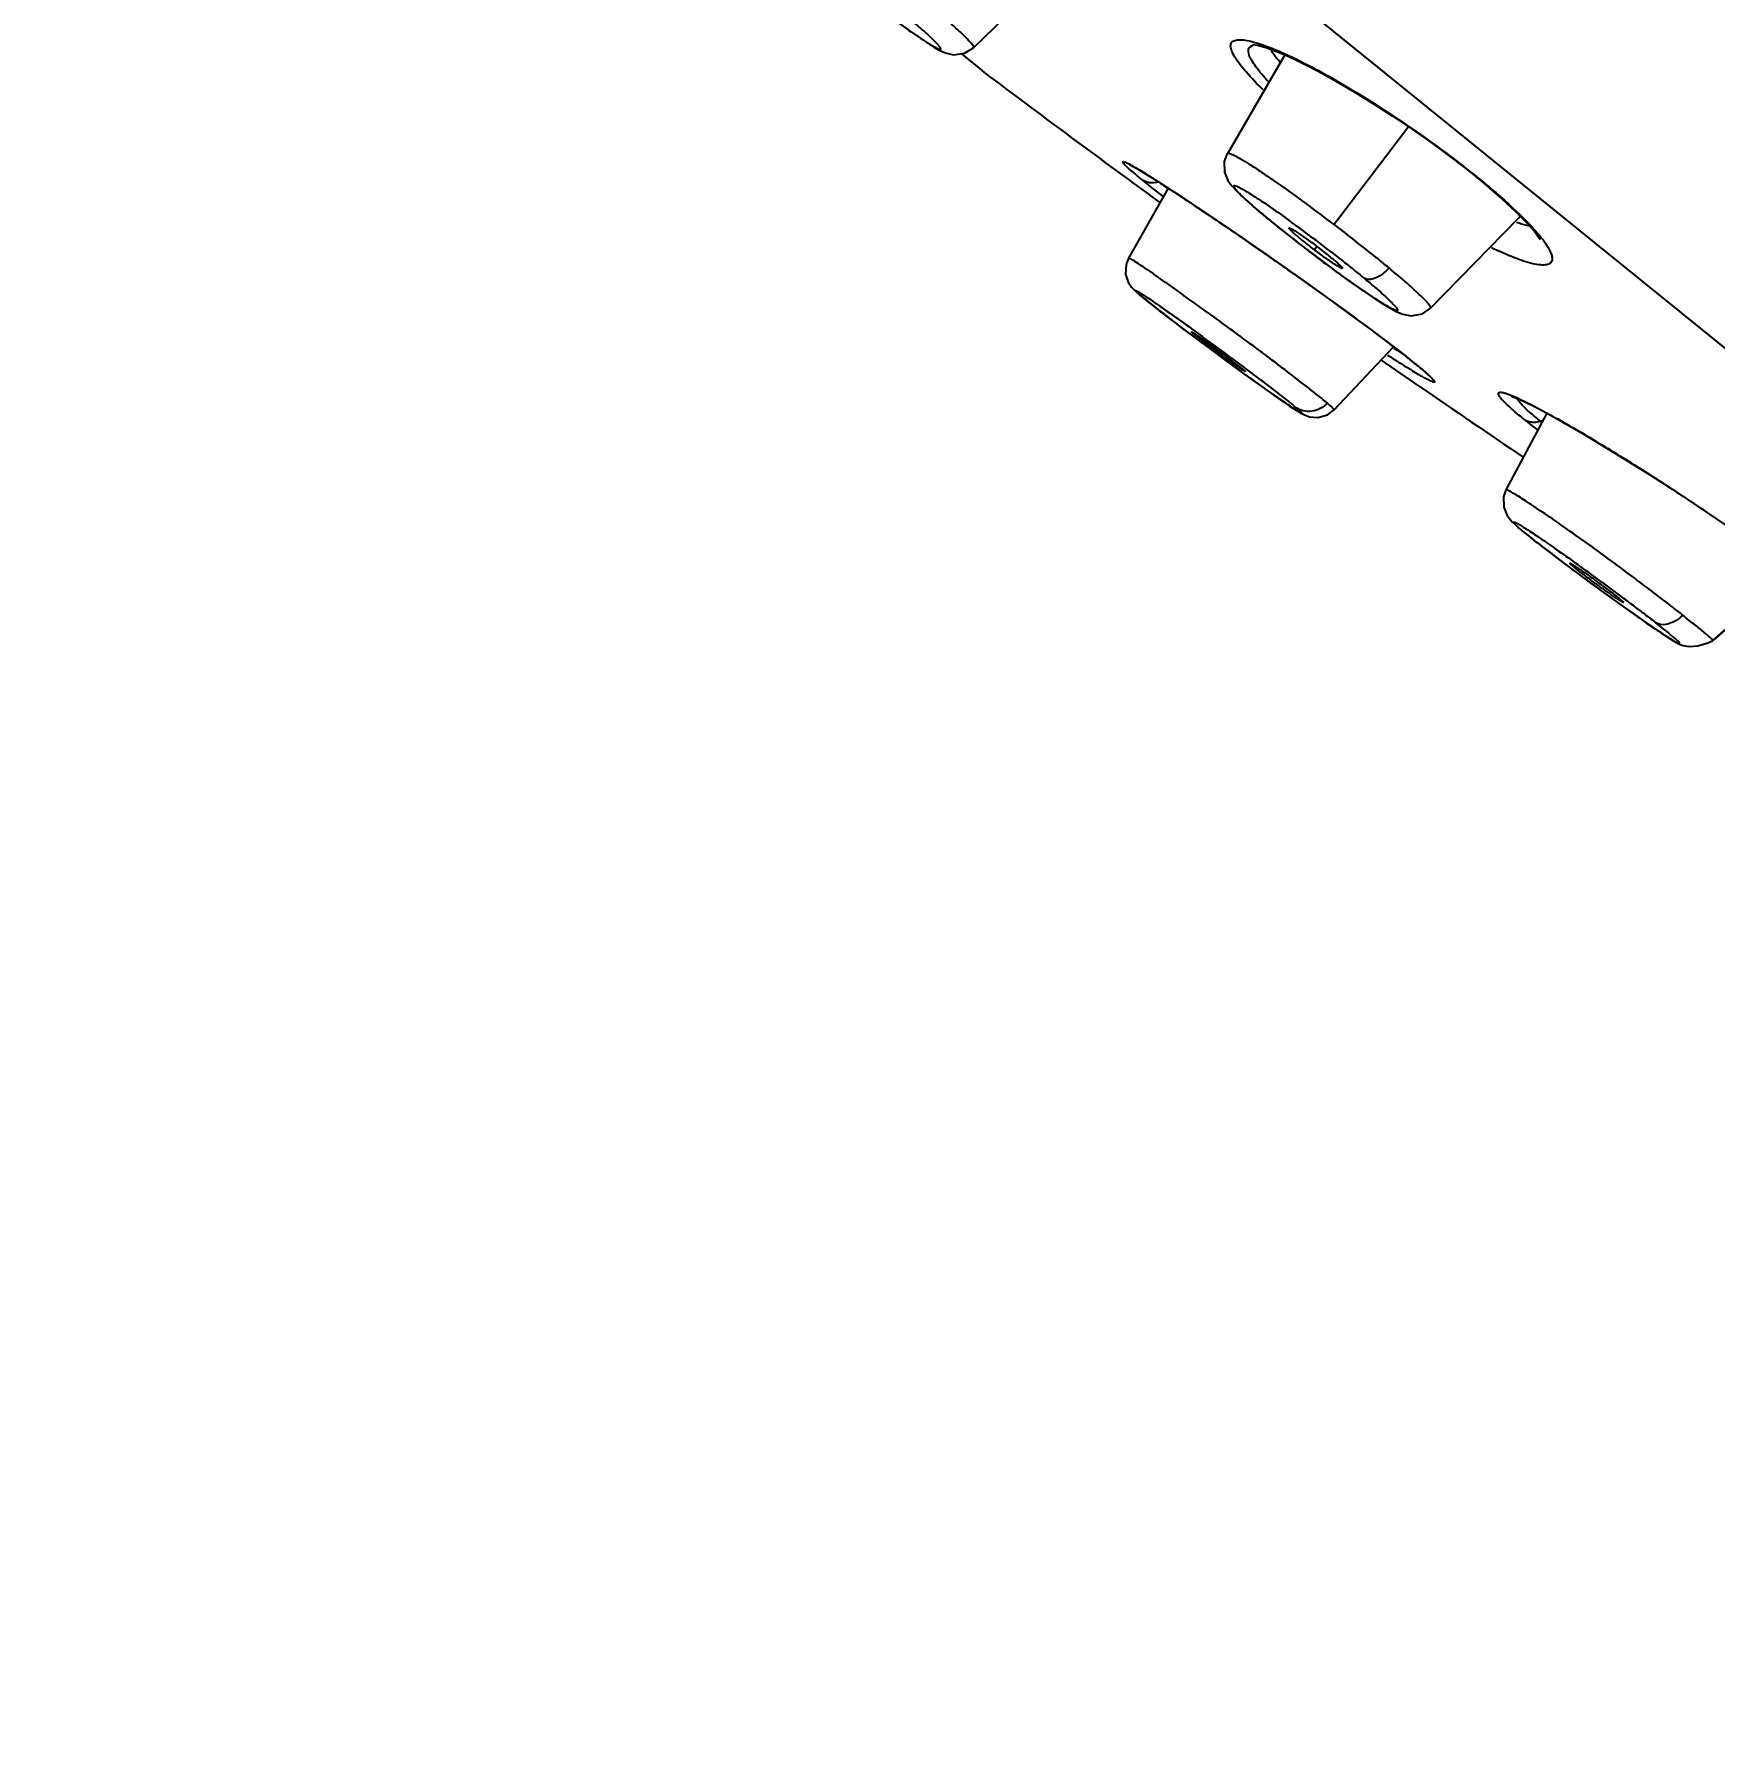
# Model space of a CAD drawing. Extents: x 0 to 1693, y 0 to 1240.
# Drawn here: x 1112.91 to 1133.07, y 581.82 to 602.43 of the extents above; entities that cross this region are included whole.
import ezdxf

# ---------------------------------------------------------------- set-up
doc = ezdxf.new("R2010")
doc.units = 0
doc.header["$LTSCALE"] = 40
doc.header["$MEASUREMENT"] = 0
doc.header["$PDMODE"] = 3
doc.header["$PDSIZE"] = -10
doc.layers.get('0').update_dxf_attribs({"linetype": 'CONTINUOUS'})
doc.layers.get('DEFPOINTS').update_dxf_attribs({"linetype": 'CONTINUOUS'})
doc.layers.add('DEF_LAYER_ASSEM_MEMBER', color=7, linetype='CONTINUOUS')
doc.styles.add('Daelim Dimension', font='')
doc.styles.get('Daelim Dimension').set_extended_font_data('나눔고딕')
doc.dimstyles.new('DEFAULT', dxfattribs={"dimscale": 2, "dimtxt": 2, "dimasz": 2, "dimexe": 0, "dimexo": 2, "dimgap": 1, "dimtad": 1, "dimdec": 1, "dimzin": 9, "dimdsep": 46, "dimtxsty": 'Daelim Dimension', "dimcen": 0.5, "dimclrd": 252, "dimclre": 252, "dimclrt": 3, "dimadec": 1, "dimazin": 0, "dimtfac": 1, "dimtdec": 1, "dimtix": 1, "dimtmove": 0, "dimatfit": 3, "dimfxl": 1, "dimtolj": 1, "dimtzin": 1, "dimlwd": 9, "dimlwe": 9, "dimarcsym": 0})

# ---------------------------------------------------------------- blocks, each defined once
blk = doc.blocks.new('*D7')
at = {"color": 5, "lineweight": 9, "ltscale": 0.5, "transparency": 16777216}
for p, q in [((1076.66, 656.674), (967.784, 656.674)), ((969.784, 652.674), (969.784, 436.258)), ((1231.429, 432.258), (967.784, 432.258))]:
    blk.add_line(p, q, dxfattribs=at)
at = {"color": 5, "ltscale": 0.5, "transparency": 16777216}
for points in [[(969.118, 652.674), (970.451, 652.674), (969.784, 656.674)], [(969.118, 436.258), (970.451, 436.258), (969.784, 432.258)]]:
    blk.add_solid(points, dxfattribs=at)
at = {"layer": 'DEFPOINTS', "color": 0, "ltscale": 0.5, "transparency": 16777216}
for p in [(1080.66, 656.674), (969.784, 432.258), (1235.429, 432.258)]:
    blk.add_point(p, dxfattribs=at)
at = {"color": 7, "ltscale": 0.5, "transparency": 16777216, "insert": (956.998, 544.466), "char_height": 10, "attachment_point": 2, "rotation": 90, "style": 'Daelim Dimension'}
blk.add_mtext('\\A1;224', dxfattribs=at)
blk = doc.blocks.new('*D16')
at = {"color": 5, "lineweight": 9, "ltscale": 0.5, "transparency": 16777216}
for p, q in [((1116.861, 610.843), (1116.861, 626.154)), ((1266.929, 582.172), (1266.929, 626.154)), ((1262.929, 624.154), (1120.861, 624.154))]:
    blk.add_line(p, q, dxfattribs=at)
at = {"color": 5, "ltscale": 0.5, "transparency": 16777216}
for points in [[(1120.861, 624.821), (1120.861, 623.487), (1116.861, 624.154)], [(1262.929, 624.821), (1262.929, 623.487), (1266.929, 624.154)]]:
    blk.add_solid(points, dxfattribs=at)
at = {"layer": 'DEFPOINTS', "color": 0, "ltscale": 0.5, "transparency": 16777216}
for p in [(1116.861, 624.154), (1116.861, 606.843), (1266.929, 578.172)]:
    blk.add_point(p, dxfattribs=at)
at = {"color": 7, "ltscale": 0.5, "transparency": 16777216, "insert": (1191.895, 631.583), "char_height": 10, "attachment_point": 5, "style": 'Daelim Dimension'}
blk.add_mtext('\\A1;150', dxfattribs=at)
blk = doc.blocks.new('*D17')
at = {"color": 5, "lineweight": 9, "ltscale": 0.5, "transparency": 16777216}
for p, q in [((1112.825, 606.873), (991.459, 606.873)), ((993.459, 436.258), (993.459, 602.873)), ((1232.429, 432.258), (991.459, 432.258))]:
    blk.add_line(p, q, dxfattribs=at)
at = {"color": 5, "ltscale": 0.5, "transparency": 16777216}
for points in [[(992.792, 602.873), (994.125, 602.873), (993.459, 606.873)], [(992.792, 436.258), (994.125, 436.258), (993.459, 432.258)]]:
    blk.add_solid(points, dxfattribs=at)
at = {"layer": 'DEFPOINTS', "color": 0, "ltscale": 0.5, "transparency": 16777216}
for p in [(993.459, 606.873), (1116.825, 606.873), (1236.429, 432.258)]:
    blk.add_point(p, dxfattribs=at)
at = {"color": 7, "ltscale": 0.5, "transparency": 16777216, "insert": (986.072, 519.565), "char_height": 10, "attachment_point": 5, "rotation": 90, "style": 'Daelim Dimension'}
blk.add_mtext('\\A1;175', dxfattribs=at)

msp = doc.modelspace()

# ---------------------------------------------------------------- linework, layer by layer
at = {"layer": 'DEF_LAYER_ASSEM_MEMBER', "color": 9, "linetype": 'Continuous'}
for p, q in [((1125.768, 604.675), (1133.359, 598.528)), ((1124.056, 602.181), (1124.035, 602.198)), ((1124.386, 601.914), (1124.287, 601.994)), ((1129.396, 601.322), (1128.503, 600.149)), ((1130.208, 600.72), (1130.23, 600.709)), ((1127.704, 600.224), (1127.694, 600.231)), ((1128.298, 599.885), (1128.268, 599.845)), ((1126.038, 599.744), (1126.038, 599.744)), ((1126.19, 599.29), (1126.175, 599.302)), ((1129.222, 598.665), (1129.213, 598.671)), ((1129.466, 598.485), (1129.485, 598.472)), ((1128.505, 597.925), (1128.505, 597.925)), ((1130.564, 596.964), (1130.565, 596.965)), ((1130.94, 596.33), (1130.934, 596.335))]:
    msp.add_line(p, q, dxfattribs=at)
at = {"layer": 'DEF_LAYER_ASSEM_MEMBER', "color": 7, "linetype": 'Continuous'}
for p, q in [((1124.179, 602.27), (1125.06, 603.124)), ((1124.035, 602.198), (1124.287, 601.994)), ((1127.915, 602.183), (1127.225, 600.998)), ((1127.557, 602.307), (1127.557, 602.308)), ((1124.386, 601.914), (1124.386, 601.914)), ((1130.084, 600.819), (1130.208, 600.72)), ((1130.207, 600.721), (1130.304, 600.641)), ((1126.512, 600.585), (1126.038, 599.744)), ((1126.474, 600.61), (1126.589, 600.535)), ((1130.304, 600.641), (1130.518, 600.457)), ((1127.693, 600.232), (1127.72, 600.209)), ((1127.72, 600.209), (1127.888, 600.074)), ((1129.662, 599.145), (1130.715, 600.226)), ((1130.715, 600.226), (1130.738, 600.249)), ((1127.888, 600.074), (1128.063, 599.935)), ((1128.063, 599.935), (1128.241, 599.799)), ((1128.241, 599.799), (1128.415, 599.668)), ((1128.415, 599.668), (1128.58, 599.546)), ((1126.175, 599.302), (1126.173, 599.303)), ((1126.327, 599.179), (1126.428, 599.1)), ((1126.918, 598.729), (1127.048, 598.632)), ((1128.505, 597.925), (1129.218, 598.679)), ((1129.203, 598.691), (1129.343, 598.583)), ((1127.048, 598.632), (1127.177, 598.537)), ((1129.355, 598.326), (1129.072, 598.522)), ((1129.343, 598.583), (1129.466, 598.485)), ((1129.535, 598.201), (1129.355, 598.326)), ((1129.627, 598.347), (1129.633, 598.341)), ((1130.733, 598.048), (1130.815, 598.009)), ((1128.426, 597.865), (1128.505, 597.925)), ((1131.057, 597.884), (1130.565, 596.965)), ((1130.815, 598.009), (1130.916, 597.959)), ((1130.916, 597.959), (1131.035, 597.896)), ((1130.934, 596.335), (1130.899, 596.362)), ((1131.412, 595.971), (1131.545, 595.873)), ((1131.545, 595.873), (1131.677, 595.776)), ((1132.162, 595.864), (1132.138, 595.882)), ((1132.046, 595.512), (1132.155, 595.435)), ((1133.045, 595.151), (1133.475, 595.531)), ((1133.044, 595.151), (1133.045, 595.151)), ((1133.045, 595.151), (1133.045, 595.151))]:
    msp.add_line(p, q, dxfattribs=at)
for points in [[(1123.098, 602.699), (1123.255, 602.583), (1123.395, 602.483), (1123.516, 602.399), (1123.618, 602.331), (1123.703, 602.278), (1123.773, 602.238), (1123.84, 602.208), (1123.936, 602.185), (1124.071, 602.203), (1124.179, 602.27)], [(1127.552, 602.307), (1127.557, 602.306), (1127.6, 602.298), (1127.674, 602.277), (1127.774, 602.242), (1127.896, 602.192), (1128.038, 602.127), (1128.198, 602.048), (1128.372, 601.956), (1128.561, 601.85), (1128.764, 601.73), (1128.978, 601.597), (1129.201, 601.453), (1129.427, 601.3), (1129.652, 601.143), (1129.872, 600.982), (1130.084, 600.819)], [(1127.223, 601.001), (1127.186, 600.905), (1127.189, 600.778), (1127.229, 600.678), (1127.276, 600.614), (1127.328, 600.556), (1127.395, 600.491), (1127.479, 600.415)], [(1126.056, 600.864), (1126.055, 600.865), (1126.067, 600.859), (1126.099, 600.842), (1126.147, 600.815), (1126.208, 600.778), (1126.283, 600.732), (1126.372, 600.676), (1126.474, 600.61)], [(1126.589, 600.535), (1126.717, 600.451), (1126.858, 600.358), (1127.01, 600.255), (1127.174, 600.144), (1127.348, 600.024), (1127.531, 599.898), (1127.72, 599.766), (1127.913, 599.631), (1128.109, 599.492), (1128.305, 599.352), (1128.5, 599.212), (1128.69, 599.073), (1128.873, 598.939), (1129.045, 598.811), (1129.203, 598.691)], [(1127.479, 600.415), (1127.58, 600.326), (1127.693, 600.232)], [(1130.518, 600.457), (1130.685, 600.302), (1130.812, 600.174), (1130.904, 600.071), (1130.962, 599.993), (1130.977, 599.97)], [(1126.038, 599.744), (1126.009, 599.669), (1126.003, 599.553), (1126.034, 599.456), (1126.073, 599.397), (1126.1, 599.368)], [(1128.58, 599.546), (1128.734, 599.437), (1128.872, 599.34), (1128.993, 599.259)], [(1126.1, 599.368), (1126.126, 599.344), (1126.158, 599.316), (1126.173, 599.303)], [(1126.173, 599.303), (1126.24, 599.248), (1126.327, 599.179)], [(1126.428, 599.1), (1126.541, 599.013), (1126.662, 598.921), (1126.788, 598.826), (1126.918, 598.729)], [(1128.993, 599.259), (1129.097, 599.193), (1129.183, 599.141), (1129.256, 599.102), (1129.327, 599.072), (1129.43, 599.053), (1129.564, 599.078), (1129.662, 599.145)], [(1127.177, 598.537), (1127.303, 598.445), (1127.423, 598.358), (1127.536, 598.276)], [(1129.465, 598.486), (1129.505, 598.453), (1129.56, 598.407), (1129.601, 598.371), (1129.627, 598.347)], [(1127.536, 598.276), (1127.641, 598.201), (1127.738, 598.133), (1127.825, 598.072)], [(1127.825, 598.072), (1127.902, 598.019), (1127.967, 597.974), (1128.023, 597.937), (1128.069, 597.908), (1128.109, 597.884), (1128.148, 597.863)], [(1130.639, 598.086), (1130.636, 598.087), (1130.638, 598.086), (1130.673, 598.073), (1130.733, 598.048)], [(1128.148, 597.863), (1128.211, 597.84), (1128.31, 597.832), (1128.426, 597.865)], [(1131.035, 597.896), (1131.171, 597.821), (1131.325, 597.734), (1131.494, 597.636), (1131.677, 597.526), (1131.874, 597.406), (1132.082, 597.277), (1132.3, 597.139), (1132.524, 596.995), (1132.753, 596.844), (1132.983, 596.69), (1133.209, 596.535), (1133.429, 596.381), (1133.636, 596.232), (1133.827, 596.09)], [(1130.564, 596.964), (1130.536, 596.881), (1130.542, 596.757), (1130.578, 596.663), (1130.615, 596.61), (1130.644, 596.577), (1130.676, 596.547), (1130.716, 596.512), (1130.766, 596.47), (1130.827, 596.42), (1130.899, 596.362)], [(1130.934, 596.335), (1131.035, 596.257), (1131.155, 596.165), (1131.281, 596.069), (1131.412, 595.971)], [(1131.677, 595.776), (1131.806, 595.683), (1131.929, 595.595), (1132.046, 595.512)], [(1132.155, 595.435), (1132.254, 595.366), (1132.343, 595.305), (1132.421, 595.253), (1132.488, 595.209), (1132.543, 595.174)], [(1132.543, 595.174), (1132.589, 595.146), (1132.626, 595.125), (1132.658, 595.109)], [(1132.658, 595.109), (1132.693, 595.095), (1132.759, 595.083), (1132.867, 595.092), (1132.989, 595.127), (1133.044, 595.151)]]:
    msp.add_lwpolyline(points, dxfattribs=at)
for centre, radius, start, end in [((-16160.447, -20691.574), 27436.643, 50.8648207, 51.0066249), ((1215.879, 723.376), 152.066, 233.01044, 233.75182), ((1215.884, 723.382), 152.074, 233.75181, 233.96099), ((1215.877, 723.372), 152.061, 235.40257, 235.9675), ((1119.68, 579.989), 20.185, 55.1549, 55.4791), ((1117.008, 576.175), 24.841, 54.2663, 55.1236), ((1109.414, 565.638), 37.83, 53.0802, 54.2494)]:
    msp.add_arc(centre, radius, start, end, dxfattribs=at)
at = {"layer": 'DEF_LAYER_ASSEM_MEMBER', "color": 9, "linetype": 'Continuous'}
for centre, radius, start, end in [((1122.314, 594.407), 7.468, 58.1428, 58.7131), ((1123.834, 592.851), 10.132, 50.8567, 50.9914), ((1132.413, 608.117), 9.578, 231.3137, 231.8475), ((1115.321, 582.811), 21.78, 52.7532, 53.8275), ((1118.013, 586.412), 17.002, 52.9754, 54.3885), ((1137.708, 612.347), 15.718, 231.3932, 232.1579), ((1140.224, 615.561), 19.8, 232.1134, 233.7545), ((1116.541, 584.446), 19.458, 51.7907, 53.0007), ((1129.409, 598.728), 2.023, 39.9792, 40.4564), ((1118.202, 587.759), 14.33, 55.393, 55.5508), ((1093.312, 552.775), 57.266, 53.1945, 54.0036), ((1153.31, 634.175), 44.192, 233.0969, 233.5834), ((1099.528, 561.204), 46.521, 53.3701, 53.9115), ((1134.294, 606.809), 9.594, 238.0881, 238.6044), ((1154.597, 635.904), 46.347, 233.5721, 234.0533), ((1103.331, 566.309), 40.156, 52.7765, 53.3798), ((1097.111, 557.859), 50.919, 53.0708, 53.1903), ((1137.793, 611.937), 15.911, 237.0834, 237.6446), ((1123.704, 591.327), 9.19, 51.1505, 51.6947), ((1124.78, 592.665), 7.473, 50.9837, 51.1371), ((1125.61, 593.691), 6.154, 50.1474, 50.9808), ((1132.2, 602.933), 5.311, 238.6516, 239.673), ((1131.234, 601.282), 3.399, 239.6621, 240.6127), ((1123.889, 584.824), 14.9, 59.7775, 60.7305), ((1136.261, 604.579), 8.708, 231.0636, 232.2925), ((1130.895, 598.063), 0.288, 287.1858, 294.6332), ((1121.25, 580.276), 20.158, 58.974, 59.8007), ((1118.438, 575.585), 25.628, 58.2164, 58.9944), ((1116.452, 572.367), 29.409, 57.6186, 58.2293), ((1115.276, 570.51), 31.607, 56.8918, 57.6202), ((1115.284, 570.52), 31.594, 56.4499, 56.8955), ((1116.364, 572.146), 29.642, 55.6957, 56.4523), ((1144.246, 613.346), 21.6, 231.9754, 233.1782), ((1149.536, 620.344), 30.372, 233.1019, 233.4854), ((1112.842, 570.109), 31.926, 53.3182, 54.4557), ((1150.63, 621.821), 32.21, 233.4839, 234.1913), ((1150.104, 621.082), 31.303, 234.1811, 234.8706), ((1113.979, 571.629), 30.027, 52.7473, 53.3238)]:
    msp.add_arc(centre, radius, start, end, dxfattribs=at)
at = {"layer": 'DEF_LAYER_ASSEM_MEMBER', "color": 7, "linetype": 'Continuous'}
for points, start_tangent, end_tangent in [([(1194.051, 580.97), (1179.211, 597.317), (1164.284, 611.541), (1148.364, 624.64), (1130.371, 637.557)], (-0.647318, 0.76222), (-0.830063, 0.55767)), ([(1128.268, 599.845), (1128.148, 599.939), (1128.048, 600.021), (1128.011, 600.054), (1127.984, 600.08), (1127.969, 600.098), (1127.965, 600.107)], (-0.795801, 0.605558), (0.50429, 0.863534)), ([(1127.965, 600.107), (1127.974, 600.106), (1127.994, 600.096), (1128.026, 600.078), (1128.068, 600.05), (1128.175, 599.976), (1128.299, 599.884)], (0.50429, 0.863534), (0.795801, -0.605558)), ([(1128.299, 599.884), (1128.42, 599.79), (1128.52, 599.707), (1128.557, 599.674), (1128.584, 599.648), (1128.599, 599.631), (1128.602, 599.622)], (0.795801, -0.605558), (-0.6972, -0.716876)), ([(1128.602, 599.622), (1128.592, 599.623), (1128.571, 599.634), (1128.539, 599.653), (1128.497, 599.68), (1128.39, 599.754), (1128.268, 599.845)], (-0.6972, -0.716876), (-0.795801, 0.605558)), ([(1127.437, 598.385), (1127.43, 598.388), (1127.41, 598.4), (1127.38, 598.421), (1127.339, 598.449), (1127.289, 598.484), (1127.233, 598.524), (1127.109, 598.614), (1126.987, 598.706), (1126.931, 598.748), (1126.883, 598.785), (1126.844, 598.816), (1126.816, 598.839), (1126.798, 598.854), (1126.793, 598.86)], (-0.593438, -0.80488), (0.593438, 0.80488)), ([(1126.793, 598.86), (1126.801, 598.857), (1126.82, 598.845), (1126.851, 598.825), (1126.892, 598.797), (1126.942, 598.762), (1126.998, 598.721), (1127.122, 598.631), (1127.244, 598.54), (1127.299, 598.498), (1127.347, 598.461), (1127.387, 598.43), (1127.415, 598.407), (1127.432, 598.392), (1127.437, 598.385)], (0.593438, 0.80488), (-0.593438, -0.80488)), ([(1131.119, 596.619), (1130.894, 596.771), (1130.8, 596.833), (1130.72, 596.883), (1130.656, 596.922), (1130.608, 596.949), (1130.578, 596.963), (1130.565, 596.965)], (-0.823948, 0.566665), (-0.606649, -0.79497)), ([(1131.975, 595.613), (1131.968, 595.616), (1131.948, 595.627), (1131.916, 595.647), (1131.875, 595.674), (1131.825, 595.709), (1131.768, 595.749), (1131.644, 595.838), (1131.521, 595.929), (1131.466, 595.971), (1131.418, 596.008), (1131.379, 596.039), (1131.351, 596.063), (1131.334, 596.079), (1131.33, 596.086)], (-0.590144, -0.807298), (0.590144, 0.807298)), ([(1131.33, 596.086), (1131.337, 596.083), (1131.357, 596.072), (1131.389, 596.052), (1131.43, 596.025), (1131.48, 595.99), (1131.537, 595.951), (1131.661, 595.861), (1131.784, 595.77), (1131.839, 595.728), (1131.887, 595.691), (1131.926, 595.66), (1131.954, 595.636), (1131.971, 595.62), (1131.975, 595.613)], (0.590144, 0.807298), (-0.590144, -0.807298)), ([(1132.688, 595.462), (1132.572, 595.552), (1132.162, 595.864)], (-0.787061, 0.616876), (-0.799438, 0.600749)), ([(1133.045, 595.151), (1133.045, 595.161), (1133.03, 595.18), (1132.961, 595.241), (1132.844, 595.335), (1132.687, 595.461)], (0.785436, 0.618942), (-0.781652, 0.623714))]:
    msp.add_spline(points, degree=3, dxfattribs=dict(at, start_tangent=start_tangent, end_tangent=end_tangent))
at = {"layer": 'DEF_LAYER_ASSEM_MEMBER', "color": 9, "linetype": 'Continuous'}
for points, start_tangent, end_tangent in [([(1124.179, 602.27), (1124.173, 602.293), (1124.135, 602.34), (1124.066, 602.411), (1123.967, 602.504), (1123.842, 602.615), (1123.693, 602.743), (1123.342, 603.032)], (0.718663, 0.695359), (-0.778992, 0.627034)), ([(1123.203, 602.622), (1123.432, 602.458), (1123.53, 602.391), (1123.616, 602.334), (1123.685, 602.292), (1123.736, 602.264), (1123.785, 602.251), (1123.759, 602.296), (1123.718, 602.339), (1123.661, 602.396), (1123.497, 602.543), (1123.279, 602.727)], (0.806233, -0.591598), (-0.77118, 0.636617)), ([(1127.315, 602.155), (1127.277, 602.23), (1127.263, 602.289), (1127.275, 602.332), (1127.313, 602.357), (1127.375, 602.366), (1127.46, 602.356), (1127.57, 602.33), (1127.7, 602.285)], (-0.522348, 0.852732), (0.935817, -0.352486)), ([(1127.654, 601.763), (1127.448, 601.979), (1127.315, 602.155)], (-0.717857, 0.696191), (-0.522348, 0.852732)), ([(1127.714, 601.865), (1127.565, 602.042), (1127.516, 602.115), (1127.487, 602.178), (1127.485, 602.267), (1127.557, 602.307)], (-0.683673, 0.729789), (0.990359, 0.138527)), ([(1127.7, 602.285), (1128.233, 602.039), (1128.883, 601.663), (1129.576, 601.203), (1130.211, 600.724)], (0.935817, -0.352486), (0.77705, -0.629439)), ([(1127.855, 602.097), (1127.819, 602.141), (1127.737, 602.259)], (-0.6478, 0.76181), (-0.494497, 0.869179)), ([(1127.226, 600.999), (1127.25, 601), (1127.304, 600.978), (1127.383, 600.936), (1127.486, 600.873), (1127.618, 600.787), (1127.779, 600.677), (1128.176, 600.393)], (0.568701, 0.822545), (0.807015, -0.590531)), ([(1126.19, 600.693), (1126.092, 600.775), (1126.022, 600.836), (1125.998, 600.86), (1125.981, 600.878), (1125.971, 600.891), (1125.968, 600.899), (1125.972, 600.903), (1125.983, 600.901), (1126.001, 600.895), (1126.026, 600.884), (1126.095, 600.846), (1126.192, 600.789)], (-0.776322, 0.630336), (0.854749, -0.519042)), ([(1126.255, 600.75), (1126.778, 600.411), (1127.481, 599.934)], (0.84954, -0.527524), (0.822281, -0.569082)), ([(1130.23, 600.709), (1130.65, 600.346), (1130.948, 600.041)], (0.776095, -0.630616), (0.648834, -0.76093)), ([(1126.19, 600.693), (1126.289, 600.653), (1126.402, 600.661)], (0.819299, -0.573367), (0.964196, 0.26519)), ([(1126.449, 600.49), (1126.377, 600.545), (1126.19, 600.693)], (-0.792524, 0.60984), (-0.77866, 0.627446)), ([(1127.445, 600.448), (1127.368, 600.52), (1127.341, 600.549), (1127.32, 600.573), (1127.307, 600.592), (1127.3, 600.605), (1127.301, 600.613), (1127.309, 600.615), (1127.325, 600.611), (1127.348, 600.602), (1127.377, 600.587), (1127.414, 600.567), (1127.506, 600.512), (1127.621, 600.437)], (-0.738293, 0.67448), (0.832339, -0.554267)), ([(1127.703, 600.225), (1127.63, 600.286), (1127.445, 600.448)], (-0.767623, 0.640901), (-0.738293, 0.67448)), ([(1127.621, 600.437), (1127.688, 600.392), (1127.913, 600.235)], (0.832339, -0.554267), (0.813186, -0.582004)), ([(1127.9, 600.065), (1127.849, 600.106), (1127.703, 600.225)], (-0.781177, 0.62431), (-0.772467, 0.635055)), ([(1129.163, 599.627), (1129.012, 599.75), (1128.503, 600.149)], (-0.770106, 0.637916), (-0.795801, 0.605558)), ([(1130.852, 600.129), (1130.816, 600.137), (1130.691, 600.174)], (-0.980465, 0.196693), (-0.947156, 0.320773)), ([(1127.481, 599.934), (1127.949, 599.606), (1129.19, 598.702)], (0.822281, -0.569082), (0.795402, -0.606082)), ([(1130.959, 600.028), (1131.086, 599.847), (1131.115, 599.778), (1131.119, 599.724), (1131.099, 599.686), (1131.054, 599.665), (1130.984, 599.663), (1130.89, 599.678)], (0.642472, -0.766309), (-0.973731, 0.2277)), ([(1126.308, 599.576), (1126.195, 599.652), (1126.112, 599.706), (1126.081, 599.725), (1126.059, 599.737), (1126.044, 599.744), (1126.038, 599.744)], (-0.824647, 0.565647), (-0.593438, -0.80488)), ([(1128.577, 599.735), (1128.653, 599.675), (1128.864, 599.504)], (0.785729, -0.61857), (0.770891, -0.636968)), ([(1130.89, 599.678), (1130.668, 599.75), (1130.391, 599.87)], (-0.973731, 0.2277), (-0.903728, 0.428108)), ([(1126.969, 599.106), (1126.791, 599.234), (1126.34, 599.553)], (-0.809106, 0.587663), (-0.823087, 0.567916)), ([(1128.864, 599.504), (1128.971, 599.415), (1129.063, 599.335), (1129.14, 599.265), (1129.199, 599.207), (1129.241, 599.163), (1129.263, 599.132), (1129.266, 599.117), (1129.248, 599.116), (1129.212, 599.131), (1129.156, 599.16), (1129.082, 599.204), (1128.993, 599.261), (1128.89, 599.33), (1128.775, 599.409), (1128.517, 599.593)], (0.771339, -0.636425), (-0.806894, 0.590696)), ([(1129.163, 599.627), (1129.085, 599.554), (1128.864, 599.504)], (-0.657552, -0.753409), (-0.849701, 0.527265)), ([(1129.662, 599.145), (1129.661, 599.161), (1129.641, 599.191), (1129.602, 599.235), (1129.546, 599.291), (1129.383, 599.44), (1129.163, 599.627)], (0.699447, 0.714685), (-0.770106, 0.637916)), ([(1126.188, 599.291), (1126.122, 599.355), (1126.187, 599.321)], (-0.75961, 0.650378), (0.845287, -0.534313)), ([(1126.187, 599.321), (1126.22, 599.3), (1126.354, 599.21)], (0.845287, -0.534313), (0.823711, -0.56701)), ([(1126.41, 599.114), (1126.341, 599.168), (1126.188, 599.291)], (-0.789874, 0.613269), (-0.770229, 0.637768)), ([(1126.354, 599.21), (1126.474, 599.126), (1126.93, 598.799)], (0.823711, -0.56701), (0.808124, -0.589012)), ([(1126.774, 598.836), (1126.674, 598.912), (1126.41, 599.114)], (-0.799426, 0.600765), (-0.789874, 0.613269)), ([(1129.19, 598.702), (1129.247, 598.658), (1129.401, 598.539)], (0.795402, -0.606082), (0.784562, -0.620051)), ([(1128.304, 598.102), (1128.184, 598.196), (1127.705, 598.563)], (-0.781557, 0.623833), (-0.799371, 0.600838)), ([(1129.436, 598.397), (1129.4, 598.419), (1129.277, 598.496)], (-0.854594, 0.519297), (-0.84482, 0.535051)), ([(1128.043, 597.954), (1128.076, 597.926), (1128.097, 597.906), (1128.108, 597.894), (1128.108, 597.89), (1128.098, 597.894), (1128.077, 597.905), (1128.046, 597.923), (1128.005, 597.95), (1127.955, 597.983), (1127.895, 598.023), (1127.752, 598.123), (1127.389, 598.383)], (0.767863, -0.640614), (-0.809606, 0.586973)), ([(1127.622, 598.284), (1127.756, 598.181), (1128.043, 597.954)], (0.795864, -0.605475), (0.766132, -0.642683)), ([(1129.554, 598.415), (1129.572, 598.399), (1129.62, 598.358)], (0.767085, -0.641545), (0.749136, -0.662416)), ([(1129.62, 598.358), (1129.664, 598.317), (1129.693, 598.287), (1129.708, 598.268), (1129.708, 598.258), (1129.694, 598.258), (1129.666, 598.269), (1129.623, 598.289), (1129.567, 598.32)], (0.749136, -0.662416), (-0.871621, 0.49018)), ([(1128.423, 598.005), (1128.398, 598.026), (1128.304, 598.102)], (-0.765257, 0.643724), (-0.781557, 0.623833)), ([(1130.789, 597.806), (1130.657, 597.916), (1130.56, 598.005), (1130.525, 598.041), (1130.499, 598.071), (1130.483, 598.096), (1130.476, 598.115), (1130.478, 598.127), (1130.488, 598.134), (1130.508, 598.135), (1130.535, 598.131), (1130.572, 598.12), (1130.617, 598.104), (1130.732, 598.053)], (-0.776405, 0.630234), (0.905427, -0.424501)), ([(1130.774, 597.967), (1130.723, 598.024), (1130.699, 598.064)], (-0.707608, 0.706605), (-0.316361, 0.948639)), ([(1130.732, 598.053), (1130.824, 598.009), (1131.174, 597.822)], (0.905427, -0.424501), (0.872439, -0.488724)), ([(1128.423, 598.005), (1128.237, 597.907), (1128.043, 597.954)], (-0.680481, -0.732766), (-0.811172, 0.584807)), ([(1128.505, 597.925), (1128.502, 597.933), (1128.486, 597.949), (1128.46, 597.973), (1128.423, 598.005)], (0.593438, 0.80488), (-0.765257, 0.643724)), ([(1130.98, 597.788), (1130.916, 597.84), (1130.774, 597.967)], (-0.777123, 0.629348), (-0.707608, 0.706605)), ([(1130.789, 597.806), (1130.831, 597.787), (1130.98, 597.788)], (0.85555, -0.51772), (0.955681, 0.294404)), ([(1130.94, 596.33), (1130.783, 596.457), (1130.686, 596.54), (1130.655, 596.578), (1130.697, 596.563), (1130.744, 596.536), (1130.806, 596.497), (1130.969, 596.389), (1131.169, 596.25), (1131.402, 596.085)], (-0.787344, 0.616513), (0.813693, -0.581295)), ([(1133.045, 595.151), (1133.689, 595.741)], (0.772949, 0.634469), (0.705998, 0.708214)), ([(1132.091, 595.48), (1132.294, 595.339), (1132.382, 595.28), (1132.458, 595.229), (1132.522, 595.188), (1132.574, 595.156), (1132.613, 595.134), (1132.639, 595.121), (1132.651, 595.119), (1132.65, 595.126), (1132.635, 595.143), (1132.607, 595.17), (1132.565, 595.206), (1132.511, 595.252), (1132.444, 595.306), (1132.365, 595.369)], (0.818127, -0.575038), (-0.786481, 0.617615)), ([(1132.155, 595.53), (1132.212, 595.487), (1132.365, 595.369)], (0.79572, -0.605664), (0.78619, -0.617985)), ([(1132.687, 595.461), (1132.609, 595.397), (1132.365, 595.369)], (-0.668216, -0.743967), (-0.828753, 0.559614))]:
    msp.add_spline(points, degree=3, dxfattribs=dict(at, start_tangent=start_tangent, end_tangent=end_tangent))

# ---------------------------------------------------------------- dimensions: what is measured, and where the dimension line sits
at = {"color": 5, "ltscale": 0.5}
dim = msp.add_linear_dim(base=(969.784, 432.258), p1=(1080.66, 656.674), p2=(1235.429, 432.258), angle=270, dimstyle='DEFAULT', override={"dimtxt": 5, "dimexe": 1, "dimdec": 0, "dimclrd": 5, "dimclre": 5, "dimclrt": 7}, dxfattribs=at)
dim.commit()
dim.dimension.update_dxf_attribs({"geometry": '*D7', "text_midpoint": (969.784, 544.466), "dimtype": 160})
dim = msp.add_linear_dim(base=(1116.861, 624.154), p1=(1266.929, 578.172), p2=(1116.861, 606.843), dimstyle='DEFAULT', override={"dimtxt": 5, "dimexe": 1, "dimdec": 0, "dimclrd": 5, "dimclre": 5, "dimclrt": 7}, dxfattribs=at)
dim.commit()
dim.dimension.update_dxf_attribs({"geometry": '*D16', "text_midpoint": (1191.895, 631.583)})
dim = msp.add_linear_dim(base=(993.459, 606.873), p1=(1236.429, 432.258), p2=(1116.825, 606.873), angle=90, dimstyle='DEFAULT', override={"dimtxt": 5, "dimexe": 1, "dimdec": 0, "dimclrd": 5, "dimclre": 5, "dimclrt": 7}, dxfattribs=at)
dim.commit()
dim.dimension.update_dxf_attribs({"geometry": '*D17', "text_midpoint": (986.072, 519.565)})

doc.saveas('drawing.dxf')
